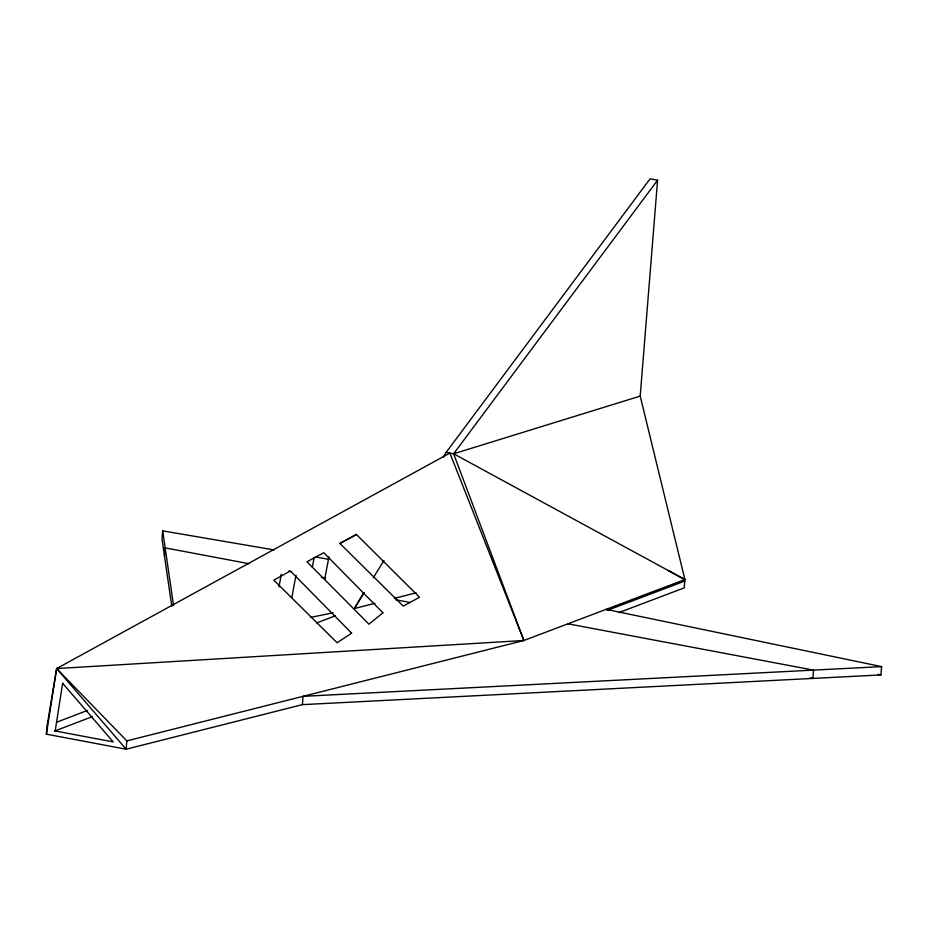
<?xml version="1.0" encoding="UTF-8"?>
<svg xmlns="http://www.w3.org/2000/svg" width="928" height="928" viewBox="0 0 928 928"><rect width="100%" height="100%" fill="white"/><g stroke="black" fill="none" stroke-linecap="round" stroke-linejoin="round"><path stroke-width="1.39" d="M606.1 609.371L881.6 666.617L880.927 674.923L302.4 704.642L126.15 749.209L46.4 734.176L47.073 725.87L56.643 668.566L449.894 453.073L523.868 640.494L684.899 579.559L640.204 396.105L657.581 180.194L650.099 178.791L446.148 452.365L443.213 457.365M46.4 734.176L56.643 668.566L126.823 740.904L126.15 749.209L56.643 668.566L59.485 667.998M274.05 549.921L162.678 530.851L162.017 539.156L171.784 606.274M164.5 556.197L165.161 547.891L248.924 563.679M302.4 704.642L303.062 696.336L881.6 666.617M446.148 452.365L453.63 453.78L684.899 579.559L684.226 587.865L618.79 612.631M278.968 586.914L281.288 574.316M291.879 597.4L295.986 575.174M312.342 567.24L314.163 557.426M324.684 579.385L328.93 556.916M375.016 603.293L354.403 608.548L363.208 593.56M354.403 608.548L364.252 592.505M373.346 577.703L383.96 560.431M126.823 740.904L523.868 640.494L453.63 453.78L657.581 180.194M339.984 543.53L356.387 534.458L419.491 597.249L403.262 606.146L339.857 543.402L356.387 534.458M56.527 722.262L87.592 710.407M316.715 622.932L335.565 615.74M54.508 731.09L92.324 716.648M607.318 610.38L684.783 581.067M453.63 453.78L640.204 396.105M394.261 598.386L416.127 592.818M310.451 617.41L333.129 612.84M56.643 668.566L523.868 640.494M315.45 557.02L328.303 559.224M288.666 571.172L291.508 571.706M321.32 577.32L325.577 578.132M567.948 623.813L813.543 670.109L812.87 678.414L810.028 677.881M395.896 599.813L410.083 602.492M878.108 674.331L880.927 674.923M668.38 570.674L684.899 579.559M162.678 530.851L173.49 605.114M62.64 683.263L55.181 730.974L113.181 741.901L62.64 683.263M382.928 612.805L368.961 624.173L306.994 561.776L323.779 552.717L382.928 612.805M351.631 633.151L337.096 642.756L273.818 580.139L290.394 570.964L351.631 633.151"/></g></svg>
